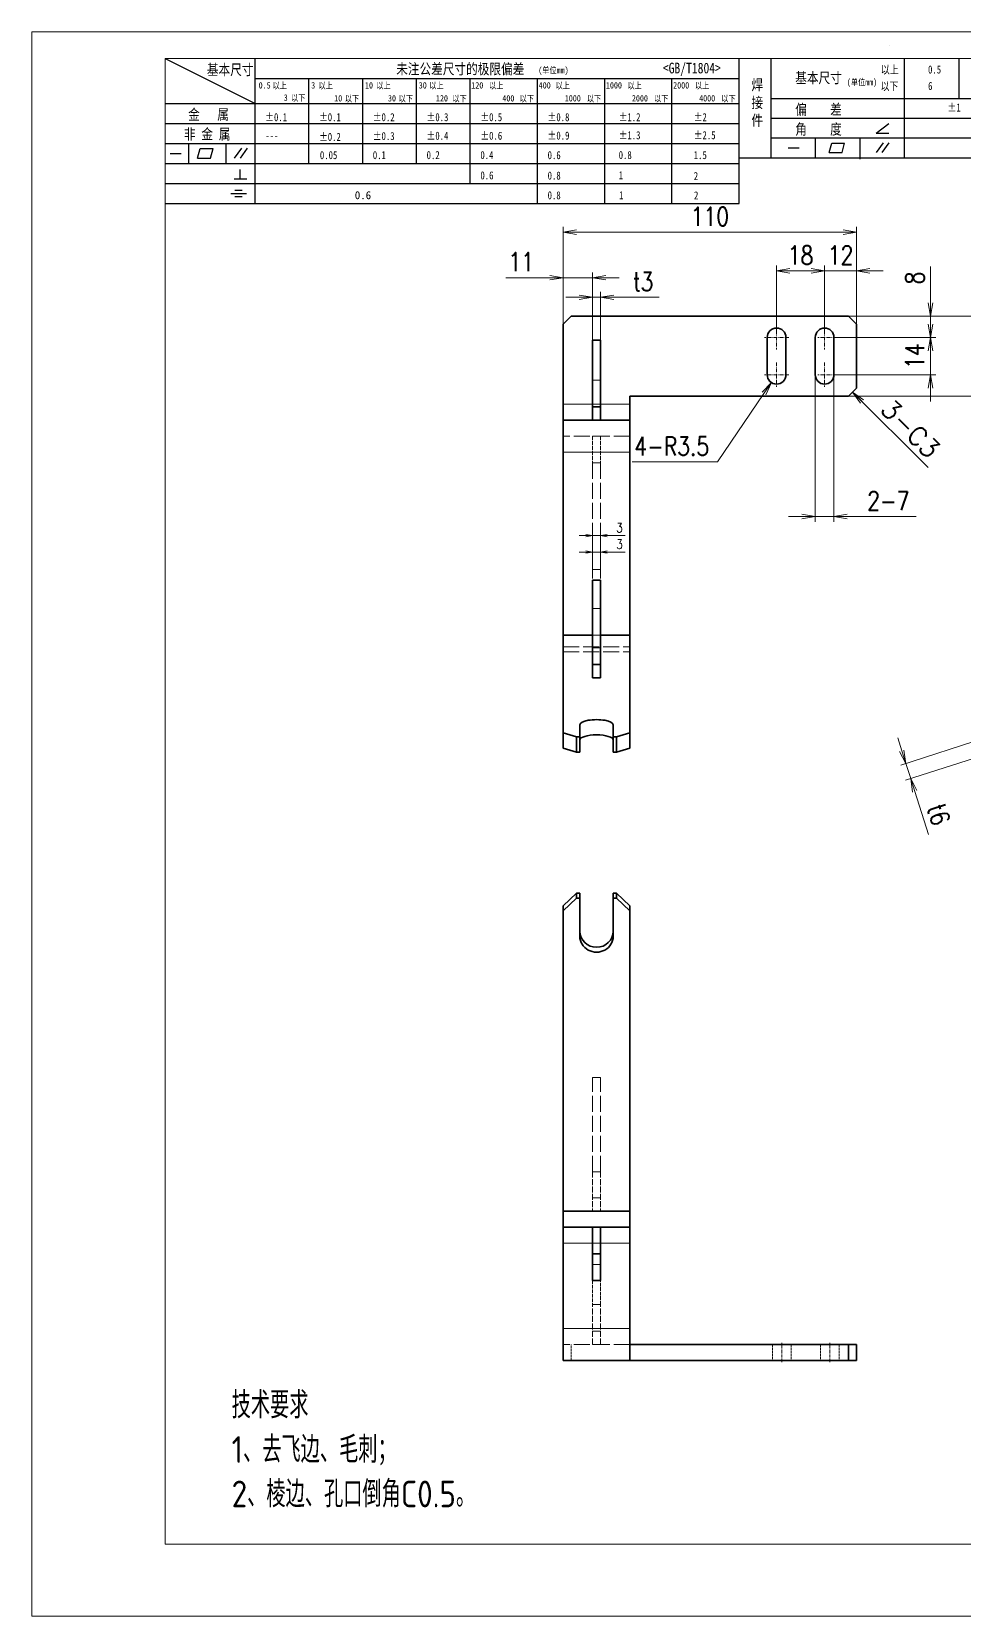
# Model space of a CAD drawing. Header units: millimetres. Extents: x -49572 to 104182, y -50696 to 51993.
# Drawn here: x -47795 to -47445, y 42890 to 43484 of the extents above; entities that cross this region are included whole.
import ezdxf
from ezdxf.enums import TextEntityAlignment as Align

# ---------------------------------------------------------------- set-up
doc = ezdxf.new("R2010")
doc.units = ezdxf.units.MM
doc.header["$LTSCALE"] = 0.5
doc.linetypes.add('DASHDOT', pattern=[18.5, 12, -3, 0.5, -3])
doc.linetypes.add('DASHED', pattern=[15, 12, -3])
for name, color, linetype, lineweight in [('DIM', 3, 'Continuous', 13), ('图框', 7, 'Continuous', 18), ('标注线', 3, 'Continuous', 18), ('细实线', 3, 'Continuous', 18)]:
    doc.layers.add(name, color=color, linetype=linetype, lineweight=lineweight)
doc.layers.add('图\\M+19E79\\M+195B6\\M+18E9A', color=7, linetype='Continuous')
doc.layers.add('打印', color=7, linetype='Continuous', lineweight=15, plot=False)
doc.layers.add('打印-禁用', color=7, linetype='Continuous', lineweight=15, plot=False)
doc.styles.add('DIM', font='romans.shx', dxfattribs={"width": 0.8, "bigfont": 'bigfont.shx'})
doc.styles.add('国标', font='simfang.ttf', dxfattribs={"width": 0.8})
doc.styles.add('机械长仿宋', font='gbenor.shx', dxfattribs={"height": 1, "bigfont": 'gbcbig.shx'})
doc.dimstyles.new('DEH 1-1$0', dxfattribs={"dimtxt": 3.5, "dimasz": 2.5, "dimexe": 1, "dimexo": 0.625, "dimgap": 1.2, "dimtad": 1, "dimzin": 9, "dimdsep": 46, "dimtxsty": 'DIM', "dimblk": 'OPEN', "dimcen": 0, "dimclrd": 8, "dimclre": 8, "dimclrt": 2, "dimazin": 2, "dimtfac": 0.5, "dimtmove": 0, "dimatfit": 3, "dimldrblk": 'OPEN', "dimfxl": 0, "dimtolj": 2, "dimlwd": 18, "dimlwe": 18, "dimarcsym": 0})
doc.dimstyles.new('DEH 1-2$0', dxfattribs={"dimscale": 2, "dimtxt": 3.5, "dimasz": 2.5, "dimexe": 1, "dimexo": 0.625, "dimgap": 1.2, "dimtad": 1, "dimdsep": 46, "dimtxsty": 'DIM', "dimblk": 'OPEN', "dimcen": 0, "dimclrd": 8, "dimclre": 8, "dimclrt": 2, "dimazin": 2, "dimtfac": 0.5, "dimtmove": 0, "dimatfit": 3, "dimldrblk": 'OPEN', "dimfxl": 0, "dimtolj": 2, "dimlwd": 13, "dimlwe": 13, "dimarcsym": 0})
doc.dimstyles.new('DEH 1-2$4', dxfattribs={"dimscale": 2, "dimtxt": 3.5, "dimasz": 2.5, "dimexe": 1, "dimexo": 0.625, "dimgap": 1.2, "dimtad": 1, "dimtoh": 1, "dimdsep": 46, "dimtxsty": 'DIM', "dimblk": 'OPEN', "dimcen": 0, "dimclrd": 8, "dimclre": 8, "dimclrt": 2, "dimazin": 2, "dimtfac": 0.5, "dimtofl": 0, "dimtmove": 0, "dimatfit": 3, "dimldrblk": 'OPEN', "dimfxl": 0, "dimtolj": 2, "dimlwd": 18, "dimlwe": 18, "dimarcsym": 0})
doc.dimstyles.new('LAM1-1', dxfattribs={"dimtxt": 3.5, "dimasz": 2.5, "dimexe": 1, "dimexo": 0.625, "dimgap": 1.2, "dimtad": 3, "dimdsep": 46, "dimtxsty": 'DIM', "dimblk": 'OPEN', "dimcen": 0, "dimclrd": 3, "dimclre": 3, "dimclrt": 2, "dimazin": 2, "dimtfac": 0.5, "dimtmove": 0, "dimatfit": 3, "dimldrblk": 'OPEN', "dimfxl": 0, "dimlwd": 13, "dimlwe": 13, "dimarcsym": 0})

# ---------------------------------------------------------------- blocks, each defined once
blk = doc.blocks.new('GZDEH零件A3图框V01版')
at = {"layer": '图\\M+19E79\\M+195B6\\M+18E9A', "color": 9}
for p, q in [((2882.49, -1554.46), (2899.37, -1562.92)), ((2899.37, -1581.67), (2899.37, -1554.46)), ((2990.09, -1581.67), (2990.09, -1554.46)), ((2996.09, -1573.08), (2996.09, -1554.46)), ((3021.09, -1561.98), (3021.09, -1554.46)), ((3031.31, -1561.98), (3031.31, -1554.46)), ((2899.37, -1558.24), (2990.09, -1558.24)), ((2909.45, -1574.17), (2909.45, -1558.24)), ((2919.53, -1574.17), (2919.53, -1558.24)), ((2929.61, -1574.17), (2929.61, -1558.24)), ((2939.69, -1577.92), (2939.69, -1558.24)), ((2952.29, -1581.67), (2952.29, -1558.24)), ((2964.89, -1581.67), (2964.89, -1558.24)), ((2977.49, -1581.67), (2977.49, -1558.24)), ((2996.09, -1561.98), (3113.09, -1561.98)), ((3021.09, -1573.08), (3021.09, -1561.98)), ((2882.49, -1562.92), (2990.09, -1562.92)), ((2882.49, -1566.67), (2990.09, -1566.67)), ((2996.09, -1565.68), (3113.09, -1565.68)), ((3015.75, -1568.51), (3018.15, -1566.66)), ((2882.49, -1570.42), (2990.09, -1570.42)), ((2886.92, -1574.12), (2886.92, -1570.42)), ((2893.91, -1574.12), (2893.91, -1570.42)), ((2996.09, -1569.38), (3113.09, -1569.38)), ((3004.42, -1573.08), (3004.42, -1569.38)), ((3006.97, -1572.12), (3007.45, -1570.33)), ((3007.45, -1570.33), (3009.86, -1570.33)), ((3009.39, -1572.12), (3009.86, -1570.33)), ((3012.75, -1573.08), (3012.75, -1569.38)), ((3015.75, -1568.51), (3018.15, -1568.51)), ((3015.81, -1572.12), (3017.15, -1570.26)), ((3016.89, -1572.12), (3018.23, -1570.26)), ((2883.43, -1572.27), (2885.49, -1572.27)), ((2888.59, -1573.16), (2889.07, -1571.37)), ((2888.59, -1573.16), (2891, -1573.16)), ((2889.07, -1571.37), (2891.48, -1571.37)), ((2891, -1573.16), (2891.48, -1571.37)), ((2895.52, -1573.16), (2896.85, -1571.3)), ((2896.6, -1573.16), (2897.94, -1571.3)), ((2990.09, -1573.08), (3113.09, -1573.08)), ((2999.26, -1571.23), (3001.32, -1571.23)), ((3006.97, -1572.12), (3009.39, -1572.12)), ((3012.75, -1573.33), (3012.75, -1573.08)), ((2882.49, -1574.17), (2990.09, -1574.17)), ((2895.42, -1577.05), (2897.81, -1577.05)), ((2896.58, -1577.05), (2896.58, -1575.28)), ((2882.49, -1577.92), (2990.09, -1577.92)), ((2894.79, -1579.77), (2897.77, -1579.77)), ((2895.57, -1579.17), (2896.92, -1579.17)), ((2882.49, -1581.67), (2990.09, -1581.67)), ((2895.57, -1580.37), (2896.93, -1580.37))]:
    blk.add_line(p, q, dxfattribs=at)
at = {"layer": '图框', "linetype": 'Continuous'}
for p, q in [((2882.49, -1554.46), (2882.49, -1832.96)), ((3272.49, -1554.46), (2882.49, -1554.46)), ((2882.49, -1832.96), (3272.49, -1832.96))]:
    blk.add_line(p, q, dxfattribs=at)
at = {"layer": '打印-禁用', "linetype": 'Continuous'}
for p, q in [((2857.49, -1549.46), (2857.49, -1846.46)), ((3277.49, -1549.46), (2857.49, -1549.46)), ((2857.49, -1846.46), (3277.49, -1846.46))]:
    blk.add_line(p, q, dxfattribs=at)
at = {"layer": '图\\M+19E79\\M+195B6\\M+18E9A', "color": 9, "style": '国标', "width": 0.8}
for s, height, p in [('基本尺寸', 2, (2890.33, -1557.58)), ('未注公差尺寸的极限偏差', 2, (2925.81, -1557.44)), ('<GB/T1804>', 2, (2975.78, -1557.27)), ('以上', 1.5, (3016.64, -1557.33)), ('0.5', 1.5, (3025.49, -1557.3)), ('30', 1.2, (2930.04, -1560.11)), ('基本尺寸', 2, (3000.6, -1559.1)), ('以下', 1.5, (3016.58, -1560.43)), ('6', 1.5, (3025.49, -1560.38)), ('金   属', 2, (2886.82, -1565.98)), ('±0.1', 1.5, (2901.27, -1566.23)), ('±0.1', 1.5, (2911.35, -1566.23)), ('±0.2', 1.5, (2921.43, -1566.23)), ('±0.3', 1.5, (2931.51, -1566.23)), ('±0.5', 1.5, (2941.59, -1566.23)), ('±0.8', 1.5, (2954.19, -1566.23)), ('±1.2', 1.5, (2967.51, -1566.23)), ('±2', 1.5, (2981.58, -1566.23)), ('偏    差', 2, (3000.6, -1565.04)), ('±1', 1.5, (3029.16, -1564.42)), ('非 金 属', 2, (2886.02, -1569.65)), ('±0.3', 1.5, (2921.43, -1569.77)), ('±0.4', 1.5, (2931.51, -1569.71)), ('±0.6', 1.5, (2941.59, -1569.71)), ('±0.9', 1.5, (2954.19, -1569.68)), ('±1.3', 1.5, (2967.51, -1569.62)), ('±2.5', 1.5, (2981.58, -1569.61)), ('角    度', 2, (3000.6, -1568.74)), ('---', 1.5, (2901.27, -1569.65)), ('±0.2', 1.5, (2911.35, -1569.92)), ('0.1', 1.5, (2921.43, -1573.34)), ('0.2', 1.5, (2931.51, -1573.33)), ('0.4', 1.5, (2941.59, -1573.33)), ('0.6', 1.5, (2954.19, -1573.35)), ('0.8', 1.5, (2967.51, -1573.33)), ('1.5', 1.5, (2981.58, -1573.34)), ('0.6', 1.5, (2941.59, -1577.14)), ('0.8', 1.5, (2954.19, -1577.17)), ('1', 1.5, (2967.51, -1577.12)), ('2', 1.5, (2981.58, -1577.26)), ('0.8', 1.5, (2954.19, -1580.87)), ('1', 1.5, (2967.59, -1580.86)), ('2', 1.5, (2981.62, -1580.89))]:
    blk.add_text(s, height=height, dxfattribs=at).set_placement(p)
at = {"layer": '图\\M+19E79\\M+195B6\\M+18E9A', "color": 9, "lineweight": 15, "style": '国标', "width": 0.8}
for s, p in [('(单位mm)', (2952.44, -1557.27)), ('0.5', (2900.03, -1560.11)), ('以上', (2902.64, -1560.16)), ('3', (2909.88, -1560.11)), ('以上', (2911.25, -1560.16)), ('10', (2919.96, -1560.11)), ('以上', (2922.09, -1560.16)), ('以上', (2932.02, -1560.16)), ('120', (2939.88, -1560.11)), ('以上', (2943.21, -1560.16)), ('400', (2952.52, -1560.11)), ('以上', (2955.68, -1560.16)), ('1000', (2965.12, -1560.11)), ('以上', (2969.16, -1560.16)), ('2000', (2977.72, -1560.11)), ('以上', (2981.8, -1560.16)), ('(单位mm)', (3010.27, -1559.51)), ('3', (2904.73, -1562.41)), ('以下', (2906.1, -1562.46)), ('10', (2914.19, -1562.54)), ('以下', (2916.18, -1562.59)), ('30', (2924.27, -1562.54)), ('以下', (2926.26, -1562.59)), ('120', (2933.26, -1562.54)), ('以下', (2936.34, -1562.59)), ('400', (2945.7, -1562.54)), ('以下', (2948.94, -1562.59)), ('1000', (2957.41, -1562.54)), ('以下', (2961.54, -1562.59)), ('2000', (2969.99, -1562.54)), ('以下', (2974.14, -1562.59)), ('4000', (2982.59, -1562.54)), ('以下', (2986.74, -1562.59))]:
    blk.add_text(s, height=1.2, dxfattribs=at).set_placement(p)
at = {"layer": '图\\M+19E79\\M+195B6\\M+18E9A', "color": 9, "lineweight": 13, "style": '国标'}
blk.add_text('0.6', height=1.5, dxfattribs=at).set_placement((2918.05, -1580.85))
at = {"layer": '图\\M+19E79\\M+195B6\\M+18E9A', "color": 9, "insert": (2992.39, -1558.41), "char_height": 2, "width": 3.1877, "attachment_point": 1, "style": '国标'}
blk.add_mtext('焊\\P接\\P件', dxfattribs=at)
at = {"layer": '图\\M+19E79\\M+195B6\\M+18E9A', "color": 9, "insert": (2911.51, -1573.37), "char_height": 1.5, "attachment_point": 7, "style": '国标'}
blk.add_mtext_dynamic_manual_height_columns('0.05', width=5.1982, gutter_width=12.5, heights=[0], dxfattribs=at)
blk = doc.blocks.new('DEH A3')
at = {"layer": '图框'}
blk.add_blockref('GZDEH零件A3图框V01版', (-2857.49, 1846.46), dxfattribs=at)
blk = doc.blocks.new('_Open')
at = {"color": 0, "linetype": 'ByBlock', "lineweight": -2}
for p, q in [((-1, 0.17), (0, 0)), ((-1, -0.17), (0, 0)), ((0, 0), (-1, 0))]:
    blk.add_line(p, q, dxfattribs=at)
blk = doc.blocks.new('*D152')
at = {"layer": 'Defpoints', "color": 0, "transparency": 16777216}
for p in [(-47595.54, 43391.38), (-47595.54, 43362.8), (-47584.54, 43362.8)]:
    blk.add_point(p, dxfattribs=at)
at = {"layer": '标注线', "color": 8, "lineweight": 13, "transparency": 16777216}
for p, q in [((-47595.54, 43364.05), (-47595.54, 43393.38)), ((-47584.54, 43364.05), (-47584.54, 43393.38)), ((-47600.54, 43391.38), (-47617.01, 43391.38)), ((-47584.54, 43391.38), (-47595.54, 43391.38)), ((-47579.54, 43391.38), (-47574.54, 43391.38))]:
    blk.add_line(p, q, dxfattribs=at)
at = {"layer": '标注线', "color": 8, "lineweight": 13, "transparency": 16777216, "xscale": 5, "yscale": 5, "zscale": 5}
blk.add_blockref('_Open', (-47595.54, 43391.38), dxfattribs=at)
at = {"layer": '标注线', "color": 8, "lineweight": 13, "transparency": 16777216, "xscale": 5, "yscale": 5, "zscale": 5, "rotation": 180}
blk.add_blockref('_Open', (-47584.54, 43391.38), dxfattribs=at)
at = {"layer": '标注线', "color": 2, "transparency": 16777216, "insert": (-47611.27, 43397.28), "char_height": 7, "attachment_point": 5, "style": 'DIM'}
blk.add_mtext('\\A2;11', dxfattribs=at)
blk = doc.blocks.new('*D153')
at = {"layer": 'Defpoints', "color": 0, "transparency": 16777216}
for p in [(-47581.54, 43384.03), (-47584.54, 43362.8), (-47581.54, 43360.35)]:
    blk.add_point(p, dxfattribs=at)
at = {"layer": '标注线', "color": 8, "lineweight": 13, "transparency": 16777216}
for p, q in [((-47584.54, 43364.05), (-47584.54, 43386.03)), ((-47581.54, 43361.6), (-47581.54, 43386.03)), ((-47589.54, 43384.03), (-47594.54, 43384.03)), ((-47584.54, 43384.03), (-47581.54, 43384.03)), ((-47576.54, 43384.03), (-47559.54, 43384.03))]:
    blk.add_line(p, q, dxfattribs=at)
at = {"layer": '标注线', "color": 8, "lineweight": 13, "transparency": 16777216, "xscale": 5, "yscale": 5, "zscale": 5}
blk.add_blockref('_Open', (-47584.54, 43384.03), dxfattribs=at)
at = {"layer": '标注线', "color": 8, "lineweight": 13, "transparency": 16777216, "xscale": 5, "yscale": 5, "zscale": 5, "rotation": 180}
blk.add_blockref('_Open', (-47581.54, 43384.03), dxfattribs=at)
at = {"layer": '标注线', "color": 2, "transparency": 16777216, "insert": (-47565.54, 43389.93), "char_height": 7, "attachment_point": 5, "style": 'DIM'}
blk.add_mtext('\\A2;{\\Fromans,bigfont|c134;t}3', dxfattribs=at)
blk = doc.blocks.new('*D154')
at = {"layer": 'Defpoints', "color": 0, "transparency": 16777216}
for p in [(-47529.78, 43377.01), (-47420.34, 43377.01), (-47529.78, 43347.01)]:
    blk.add_point(p, dxfattribs=at)
at = {"layer": '标注线', "color": 8, "lineweight": 13, "transparency": 16777216}
for p, q in [((-47528.53, 43377.01), (-47418.34, 43377.01)), ((-47420.34, 43352.01), (-47420.34, 43372.01)), ((-47528.53, 43347.01), (-47418.34, 43347.01))]:
    blk.add_line(p, q, dxfattribs=at)
at = {"layer": '标注线', "color": 8, "lineweight": 13, "transparency": 16777216, "xscale": 5, "yscale": 5, "zscale": 5}
for p, rotation in [((-47420.34, 43377.01), 90), ((-47420.34, 43347.01), 270)]:
    blk.add_blockref('_Open', p, dxfattribs=dict(at, rotation=rotation))
at = {"layer": '标注线', "color": 2, "transparency": 16777216, "insert": (-47426.24, 43362.01), "char_height": 7, "attachment_point": 5, "rotation": 90, "style": 'DIM'}
blk.add_mtext('\\A2;30', dxfattribs=at)
blk = doc.blocks.new('*D155')
at = {"layer": 'Defpoints', "color": 0, "transparency": 16777216}
for p in [(-47485.54, 43393.93), (-47497.54, 43369.01), (-47485.54, 43369.01)]:
    blk.add_point(p, dxfattribs=at)
at = {"layer": '标注线', "color": 8, "lineweight": 13, "transparency": 16777216}
for p, q in [((-47502.54, 43393.93), (-47507.54, 43393.93)), ((-47497.54, 43370.26), (-47497.54, 43395.93)), ((-47497.54, 43393.93), (-47485.54, 43393.93)), ((-47485.54, 43370.26), (-47485.54, 43395.93)), ((-47480.54, 43393.93), (-47475.54, 43393.93))]:
    blk.add_line(p, q, dxfattribs=at)
at = {"layer": '标注线', "color": 8, "lineweight": 13, "transparency": 16777216, "xscale": 5, "yscale": 5, "zscale": 5}
blk.add_blockref('_Open', (-47497.54, 43393.93), dxfattribs=at)
at = {"layer": '标注线', "color": 8, "lineweight": 13, "transparency": 16777216, "xscale": 5, "yscale": 5, "zscale": 5, "rotation": 180}
blk.add_blockref('_Open', (-47485.54, 43393.93), dxfattribs=at)
at = {"layer": '标注线', "color": 2, "transparency": 16777216, "insert": (-47491.54, 43399.83), "char_height": 7, "attachment_point": 5, "style": 'DIM'}
blk.add_mtext('\\A2;12', dxfattribs=at)
blk = doc.blocks.new('*D156')
at = {"layer": 'Defpoints', "color": 0, "transparency": 16777216}
for p in [(-47515.54, 43393.93), (-47515.54, 43369.01), (-47497.54, 43369.01)]:
    blk.add_point(p, dxfattribs=at)
at = {"layer": '标注线', "color": 8, "lineweight": 13, "transparency": 16777216}
for p, q in [((-47515.54, 43370.26), (-47515.54, 43395.93)), ((-47502.54, 43393.93), (-47510.54, 43393.93)), ((-47497.54, 43370.26), (-47497.54, 43395.93))]:
    blk.add_line(p, q, dxfattribs=at)
at = {"layer": '标注线', "color": 8, "lineweight": 13, "transparency": 16777216, "xscale": 5, "yscale": 5, "zscale": 5, "rotation": 180}
blk.add_blockref('_Open', (-47515.54, 43393.93), dxfattribs=at)
at = {"layer": '标注线', "color": 8, "lineweight": 13, "transparency": 16777216, "xscale": 5, "yscale": 5, "zscale": 5}
blk.add_blockref('_Open', (-47497.54, 43393.93), dxfattribs=at)
at = {"layer": '标注线', "color": 2, "transparency": 16777216, "insert": (-47506.54, 43399.83), "char_height": 7, "attachment_point": 5, "style": 'DIM'}
blk.add_mtext('\\A2;18', dxfattribs=at)
blk = doc.blocks.new('*D157')
at = {"layer": 'Defpoints', "color": 0, "transparency": 16777216}
for p in [(-47495.54, 43377.01), (-47457.82, 43377.01), (-47495.54, 43369.01)]:
    blk.add_point(p, dxfattribs=at)
at = {"layer": '标注线', "color": 8, "lineweight": 13, "transparency": 16777216}
for p, q in [((-47457.82, 43382.01), (-47457.82, 43395.55)), ((-47494.29, 43377.01), (-47455.82, 43377.01)), ((-47457.82, 43369.01), (-47457.82, 43377.01)), ((-47494.29, 43369.01), (-47455.82, 43369.01)), ((-47457.82, 43364.01), (-47457.82, 43359.01))]:
    blk.add_line(p, q, dxfattribs=at)
at = {"layer": '标注线', "color": 8, "lineweight": 13, "transparency": 16777216, "xscale": 5, "yscale": 5, "zscale": 5}
for p, rotation in [((-47457.82, 43377.01), 270), ((-47457.82, 43369.01), 90)]:
    blk.add_blockref('_Open', p, dxfattribs=dict(at, rotation=rotation))
at = {"layer": '标注线', "color": 2, "transparency": 16777216, "insert": (-47463.72, 43391.28), "char_height": 7, "attachment_point": 5, "rotation": 90, "style": 'DIM'}
blk.add_mtext('\\A2;8', dxfattribs=at)
blk = doc.blocks.new('*D158')
at = {"layer": 'Defpoints', "color": 0, "transparency": 16777216}
for p in [(-47495.54, 43369.01), (-47495.54, 43355.01), (-47457.82, 43355.01)]:
    blk.add_point(p, dxfattribs=at)
at = {"layer": '标注线', "color": 8, "lineweight": 13, "transparency": 16777216}
for p, q in [((-47457.82, 43374.01), (-47457.82, 43379.01)), ((-47494.29, 43369.01), (-47455.82, 43369.01)), ((-47457.82, 43369.01), (-47457.82, 43355.01)), ((-47494.29, 43355.01), (-47455.82, 43355.01)), ((-47457.82, 43350.01), (-47457.82, 43345.01))]:
    blk.add_line(p, q, dxfattribs=at)
at = {"layer": '标注线', "color": 8, "lineweight": 13, "transparency": 16777216, "xscale": 5, "yscale": 5, "zscale": 5}
for p, rotation in [((-47457.82, 43369.01), 270), ((-47457.82, 43355.01), 90)]:
    blk.add_blockref('_Open', p, dxfattribs=dict(at, rotation=rotation))
at = {"layer": '标注线', "color": 2, "transparency": 16777216, "insert": (-47463.72, 43362.01), "char_height": 7, "attachment_point": 5, "rotation": 90, "style": 'DIM'}
blk.add_mtext('\\A2;14', dxfattribs=at)
blk = doc.blocks.new('*D159')
at = {"layer": 'Defpoints', "color": 0, "transparency": 16777216}
for p in [(-47501.04, 43358.59), (-47494.04, 43360.83), (-47494.04, 43301.89)]:
    blk.add_point(p, dxfattribs=at)
at = {"layer": '标注线', "color": 8, "lineweight": 13, "transparency": 16777216}
for p, q in [((-47501.04, 43357.34), (-47501.04, 43299.89)), ((-47494.04, 43359.58), (-47494.04, 43299.89)), ((-47506.04, 43301.89), (-47511.04, 43301.89)), ((-47501.04, 43301.89), (-47494.04, 43301.89)), ((-47489.04, 43301.89), (-47463.24, 43301.89))]:
    blk.add_line(p, q, dxfattribs=at)
at = {"layer": '标注线', "color": 8, "lineweight": 13, "transparency": 16777216, "xscale": 5, "yscale": 5, "zscale": 5}
blk.add_blockref('_Open', (-47501.04, 43301.89), dxfattribs=at)
at = {"layer": '标注线', "color": 8, "lineweight": 13, "transparency": 16777216, "xscale": 5, "yscale": 5, "zscale": 5, "rotation": 180}
blk.add_blockref('_Open', (-47494.04, 43301.89), dxfattribs=at)
at = {"layer": '标注线', "color": 2, "transparency": 16777216, "insert": (-47473.64, 43307.79), "char_height": 7, "attachment_point": 5, "style": 'DIM'}
blk.add_mtext('\\A2;{\\Fromans,bigfont|c134;2-}7', dxfattribs=at)
blk = doc.blocks.new('*D160')
at = {"layer": 'Defpoints', "color": 0, "transparency": 16777216}
for p in [(-47517.5, 43352.11), (-47515.54, 43355.01)]:
    blk.add_point(p, dxfattribs=at)
at = {"layer": '标注线', "color": 8, "lineweight": 18, "transparency": 16777216}
for p, q in [((-47537.63, 43322.34), (-47520.3, 43347.97)), ((-47569.63, 43322.34), (-47537.63, 43322.34))]:
    blk.add_line(p, q, dxfattribs=at)
at = {"layer": '标注线', "color": 8, "lineweight": 18, "transparency": 16777216, "xscale": 5, "yscale": 5, "zscale": 5, "rotation": 55.92777695279518}
blk.add_blockref('_Open', (-47517.5, 43352.11), dxfattribs=at)
at = {"layer": '标注线', "color": 2, "transparency": 16777216, "insert": (-47554.83, 43328.24), "char_height": 7, "attachment_point": 5, "style": 'DIM'}
blk.add_mtext('\\A2;{\\Fromans,bigfont|c134;4-}R3.5', dxfattribs=at)
blk = doc.blocks.new('*D162')
at = {"layer": 'Defpoints', "color": 0, "transparency": 16777216}
for p in [(-47436.16, 43219.24), (-47434.33, 43213.52), (-47465.27, 43203.61)]:
    blk.add_point(p, dxfattribs=at)
at = {"layer": '标注线', "color": 8, "lineweight": 13, "transparency": 16777216}
for p, q in [((-47468.62, 43214.09), (-47470.15, 43218.85)), ((-47437.35, 43218.86), (-47469, 43208.71)), ((-47435.52, 43213.14), (-47467.17, 43203)), ((-47467.1, 43209.32), (-47465.27, 43203.61)), ((-47463.74, 43198.85), (-47458.55, 43182.66))]:
    blk.add_line(p, q, dxfattribs=at)
at = {"layer": '标注线', "color": 8, "lineweight": 13, "transparency": 16777216, "xscale": 5, "yscale": 5, "zscale": 5}
for p, rotation in [((-47467.1, 43209.32), 287.7667609748684), ((-47465.27, 43203.61), 107.7667609748684)]:
    blk.add_blockref('_Open', p, dxfattribs=dict(at, rotation=rotation))
at = {"layer": '标注线', "color": 2, "transparency": 16777216, "insert": (-47454.77, 43190.17), "char_height": 7, "attachment_point": 5, "rotation": 287.76676, "style": 'DIM'}
blk.add_mtext('\\A2;{\\Fromans,bigfont|c134;t}6', dxfattribs=at)
blk = doc.blocks.new('*D163')
at = {"layer": 'Defpoints', "color": 0, "transparency": 16777216}
for p in [(-47485.54, 43408.43), (-47485.54, 43364.57), (-47595.54, 43353.92)]:
    blk.add_point(p, dxfattribs=at)
at = {"layer": '标注线', "color": 8, "lineweight": 13, "transparency": 16777216}
for p, q in [((-47595.54, 43355.17), (-47595.54, 43410.43)), ((-47485.54, 43365.82), (-47485.54, 43410.43)), ((-47590.54, 43408.43), (-47490.54, 43408.43))]:
    blk.add_line(p, q, dxfattribs=at)
at = {"layer": '标注线', "color": 8, "lineweight": 13, "transparency": 16777216, "xscale": 5, "yscale": 5, "zscale": 5, "rotation": 180}
blk.add_blockref('_Open', (-47595.54, 43408.43), dxfattribs=at)
at = {"layer": '标注线', "color": 8, "lineweight": 13, "transparency": 16777216, "xscale": 5, "yscale": 5, "zscale": 5}
blk.add_blockref('_Open', (-47485.54, 43408.43), dxfattribs=at)
at = {"layer": '标注线', "color": 2, "transparency": 16777216, "insert": (-47540.54, 43414.33), "char_height": 7, "attachment_point": 5, "style": 'DIM'}
blk.add_mtext('\\A2;110', dxfattribs=at)
blk = doc.blocks.new('*D395')
at = {"color": 8, "lineweight": 18, "transparency": 16777216}
for p, q in [((-47587.04, 43294.7), (-47589.54, 43294.7)), ((-47584.54, 43282.64), (-47584.54, 43295.7)), ((-47584.54, 43294.7), (-47581.54, 43294.7)), ((-47581.54, 43282.64), (-47581.54, 43295.7)), ((-47579.04, 43294.7), (-47572.27, 43294.7))]:
    blk.add_line(p, q, dxfattribs=at)
at = {"layer": 'Defpoints', "color": 0, "transparency": 16777216}
for p in [(-47581.54, 43294.7), (-47584.54, 43282.01), (-47581.54, 43282.01)]:
    blk.add_point(p, dxfattribs=at)
at = {"color": 8, "lineweight": 18, "transparency": 16777216, "xscale": 2.5, "yscale": 2.5, "zscale": 2.5}
blk.add_blockref('_Open', (-47584.54, 43294.7), dxfattribs=at)
at = {"color": 8, "lineweight": 18, "transparency": 16777216, "xscale": 2.5, "yscale": 2.5, "zscale": 2.5, "rotation": 180}
blk.add_blockref('_Open', (-47581.54, 43294.7), dxfattribs=at)
at = {"color": 2, "transparency": 16777216, "insert": (-47574.41, 43297.65), "char_height": 3.5, "attachment_point": 5, "style": 'DIM'}
blk.add_mtext('\\A2;3', dxfattribs=at)
blk = doc.blocks.new('*D396')
at = {"color": 8, "lineweight": 18, "transparency": 16777216}
for p, q in [((-47587.04, 43288.56), (-47589.54, 43288.56)), ((-47584.54, 43278.64), (-47584.54, 43289.56)), ((-47584.54, 43288.56), (-47581.54, 43288.56)), ((-47581.54, 43278.64), (-47581.54, 43289.56)), ((-47579.04, 43288.56), (-47572.27, 43288.56))]:
    blk.add_line(p, q, dxfattribs=at)
at = {"layer": 'Defpoints', "color": 0, "transparency": 16777216}
for p in [(-47581.54, 43288.56), (-47584.54, 43278.01), (-47581.54, 43278.01)]:
    blk.add_point(p, dxfattribs=at)
at = {"color": 8, "lineweight": 18, "transparency": 16777216, "xscale": 2.5, "yscale": 2.5, "zscale": 2.5}
blk.add_blockref('_Open', (-47584.54, 43288.56), dxfattribs=at)
at = {"color": 8, "lineweight": 18, "transparency": 16777216, "xscale": 2.5, "yscale": 2.5, "zscale": 2.5, "rotation": 180}
blk.add_blockref('_Open', (-47581.54, 43288.56), dxfattribs=at)
at = {"color": 2, "transparency": 16777216, "insert": (-47574.41, 43291.51), "char_height": 3.5, "attachment_point": 5, "style": 'DIM'}
blk.add_mtext('\\A2;3', dxfattribs=at)
blk = doc.blocks.new('CHAMFER_DIM_R')
at = {"layer": 'DIM', "color": 2, "style": 'DIM'}
blk.add_attdef('000', text='', height=3.5, rotation=90, dxfattribs=at).set_placement((0, 6), align=Align.BOTTOM_LEFT)
at = {"layer": 'DIM'}
blk.add_leader([(0, 0), (0, 20)], dimstyle='LAM1-1', dxfattribs=at)

msp = doc.modelspace()

# ---------------------------------------------------------------- linework, layer by layer
at = {"color": 7, "lineweight": 35, "ltscale": 0.106066}
for p, q in [((-47592.54, 43377.012), (-47595.54, 43374.012)), ((-47485.54, 43374.012), (-47488.54, 43377.012)), ((-47485.54, 43350.012), (-47488.54, 43347.012))]:
    msp.add_line(p, q, dxfattribs=at)
at = {"color": 7, "lineweight": 35}
for p, q in [((-47595.54, 43344.012), (-47595.54, 43374.012)), ((-47488.54, 43377.012), (-47592.54, 43377.012)), ((-47485.54, 43350.012), (-47485.54, 43374.012)), ((-47584.54, 43343.012), (-47584.54, 43368.012)), ((-47581.54, 43368.012), (-47581.54, 43343.012)), ((-47570.54, 43347.012), (-47488.54, 43347.012)), ((-47570.54, 43338.012), (-47595.54, 43338.012)), ((-47595.54, 43257.401), (-47595.54, 43326.012)), ((-47570.54, 43326.012), (-47570.54, 43251.101)), ((-47584.54, 43246.381), (-47584.54, 43278.012)), ((-47581.54, 43246.381), (-47581.54, 43278.012)), ((-47595.54, 43220.764), (-47595.54, 43257.401)), ((-47570.54, 43257.401), (-47570.54, 43220.764)), ((-47595.54, 43154.04), (-47595.54, 43041.529)), ((-47570.54, 43041.529), (-47570.54, 43154.04)), ((-47595.54, 43041.529), (-47570.54, 43041.529)), ((-47595.54, 43041.529), (-47570.54, 43041.529)), ((-47595.54, 43035.529), (-47570.54, 43035.529)), ((-47595.54, 43029.529), (-47595.54, 42997.529)), ((-47570.54, 43029.529), (-47570.54, 42997.529)), ((-47570.54, 42991.529), (-47488.54, 42991.529)), ((-47570.54, 42985.529), (-47595.54, 42985.529)), ((-47570.54, 42985.529), (-47488.54, 42985.529))]:
    msp.add_line(p, q, dxfattribs=at)
at = {"color": 7, "lineweight": 35, "ltscale": 0.075}
for p, q in [((-47584.54, 43368.012), (-47581.54, 43368.012)), ((-47570.54, 43344.012), (-47570.54, 43347.012)), ((-47584.54, 43343.012), (-47581.54, 43343.012)), ((-47581.54, 43338.012), (-47584.54, 43338.012)), ((-47584.54, 43278.012), (-47581.54, 43278.012)), ((-47584.54, 43246.381), (-47581.54, 43246.381)), ((-47584.54, 43241.381), (-47581.54, 43241.381)), ((-47584.54, 43025.529), (-47581.54, 43025.529)), ((-47584.54, 43015.529), (-47581.54, 43015.529)), ((-47485.54, 42991.529), (-47488.54, 42991.529)), ((-47485.54, 42985.529), (-47488.54, 42985.529))]:
    msp.add_line(p, q, dxfattribs=at)
at = {"color": 2, "linetype": 'DASHDOT', "lineweight": 13, "ltscale": 0.227502}
for p, q in [((-47510.989, 43369.012), (-47520.09, 43369.012)), ((-47490.989, 43369.012), (-47500.09, 43369.012)), ((-47510.989, 43355.012), (-47520.09, 43355.012)), ((-47490.989, 43355.012), (-47500.09, 43355.012))]:
    msp.add_line(p, q, dxfattribs=at)
at = {"color": 7, "lineweight": 35, "ltscale": 0.35}
for p, q in [((-47519.039, 43355.012), (-47519.039, 43369.012)), ((-47512.039, 43369.012), (-47512.039, 43355.012)), ((-47501.039, 43355.012), (-47501.039, 43369.012)), ((-47494.039, 43369.012), (-47494.039, 43355.012))]:
    msp.add_line(p, q, dxfattribs=at)
at = {"color": 2, "linetype": 'DASHDOT', "lineweight": 13, "ltscale": 0.227501}
for p, q in [((-47515.539, 43373.562), (-47515.539, 43364.462)), ((-47497.539, 43373.562), (-47497.539, 43364.462)), ((-47515.539, 43359.562), (-47515.539, 43350.462)), ((-47497.539, 43359.562), (-47497.539, 43350.462))]:
    msp.add_line(p, q, dxfattribs=at)
at = {"color": 1, "linetype": 'DASHED', "lineweight": 13, "ltscale": 0.075}
for p, q in [((-47584.54, 43353.012), (-47581.54, 43353.012)), ((-47581.54, 43344.012), (-47584.54, 43344.012)), ((-47581.54, 43332.012), (-47584.54, 43332.012)), ((-47584.54, 43322.012), (-47581.54, 43322.012)), ((-47581.54, 43322.012), (-47584.54, 43322.012)), ((-47584.54, 43282.012), (-47581.54, 43282.012)), ((-47581.54, 43267.401), (-47584.54, 43267.401)), ((-47584.54, 43257.401), (-47581.54, 43257.401)), ((-47581.54, 43252.686), (-47584.54, 43252.686)), ((-47584.54, 43091.529), (-47581.54, 43091.529)), ((-47581.54, 43056.245), (-47584.54, 43056.245)), ((-47584.54, 43046.529), (-47581.54, 43046.529)), ((-47584.54, 43035.529), (-47581.54, 43035.529)), ((-47581.54, 43029.529), (-47584.54, 43029.529)), ((-47581.54, 43025.529), (-47584.54, 43025.529)), ((-47581.54, 43021.529), (-47584.54, 43021.529)), ((-47584.54, 43006.529), (-47581.54, 43006.529)), ((-47584.54, 42996.529), (-47581.54, 42996.529)), ((-47584.54, 42991.529), (-47581.54, 42991.529))]:
    msp.add_line(p, q, dxfattribs=at)
at = {"color": 7, "lineweight": 35, "ltscale": 0.15}
for p, q in [((-47595.54, 43338.012), (-47595.54, 43344.012)), ((-47570.54, 43344.012), (-47570.54, 43338.012)), ((-47595.54, 43041.529), (-47595.54, 43035.529)), ((-47570.54, 43035.529), (-47570.54, 43041.529)), ((-47595.54, 43029.529), (-47595.54, 43035.529)), ((-47570.54, 43035.529), (-47570.54, 43029.529)), ((-47488.54, 42985.529), (-47488.54, 42991.529)), ((-47485.54, 42985.529), (-47485.54, 42991.529))]:
    msp.add_line(p, q, dxfattribs=at)
at = {"color": 7, "lineweight": 13, "ltscale": 0.274994}
for p, q in [((-47584.54, 43344.012), (-47595.54, 43344.012)), ((-47584.54, 43029.529), (-47595.54, 43029.529))]:
    msp.add_line(p, q, dxfattribs=at)
at = {"color": 1, "linetype": 'DASHED', "lineweight": 13}
for p, q in [((-47570.54, 43344.012), (-47595.54, 43344.012)), ((-47570.54, 43332.012), (-47595.54, 43332.012)), ((-47570.54, 43326.012), (-47595.54, 43326.012)), ((-47584.54, 43322.012), (-47584.54, 43282.012)), ((-47581.54, 43322.012), (-47581.54, 43282.012)), ((-47595.54, 43253.023), (-47570.54, 43253.023)), ((-47595.54, 43251.101), (-47570.54, 43251.101)), ((-47595.54, 43251.101), (-47570.54, 43251.101)), ((-47584.54, 43056.245), (-47584.54, 43091.529)), ((-47581.54, 43056.245), (-47581.54, 43091.529)), ((-47570.54, 43029.529), (-47595.54, 43029.529)), ((-47570.54, 42997.529), (-47595.54, 42997.529)), ((-47570.54, 42991.529), (-47595.54, 42991.529))]:
    msp.add_line(p, q, dxfattribs=at)
at = {"color": 7, "lineweight": 35, "ltscale": 0.125}
for p, q in [((-47584.54, 43338.012), (-47584.54, 43343.012)), ((-47581.54, 43338.012), (-47581.54, 43343.012)), ((-47584.54, 43241.381), (-47584.54, 43246.381)), ((-47581.54, 43241.381), (-47581.54, 43246.381))]:
    msp.add_line(p, q, dxfattribs=at)
at = {"color": 7, "lineweight": 13, "ltscale": 0.275006}
for p, q in [((-47570.54, 43344.012), (-47581.54, 43344.012)), ((-47570.54, 43029.529), (-47581.54, 43029.529))]:
    msp.add_line(p, q, dxfattribs=at)
at = {"color": 7, "lineweight": 35, "ltscale": 0.3}
for p, q in [((-47595.54, 43326.012), (-47595.54, 43338.012)), ((-47570.54, 43338.012), (-47570.54, 43326.012)), ((-47595.54, 42985.529), (-47595.54, 42997.529)), ((-47570.54, 42997.529), (-47570.54, 42985.529))]:
    msp.add_line(p, q, dxfattribs=at)
at = {"color": 1, "linetype": 'DASHED', "lineweight": 13, "ltscale": 0.25}
for p, q in [((-47584.54, 43332.012), (-47584.54, 43322.012)), ((-47581.54, 43332.012), (-47581.54, 43322.012))]:
    msp.add_line(p, q, dxfattribs=at)
at = {"color": 7, "lineweight": 13}
for p, q in [((-47570.54, 43326.012), (-47595.54, 43326.012)), ((-47570.54, 42997.529), (-47595.54, 42997.529))]:
    msp.add_line(p, q, dxfattribs=at)
at = {"color": 1, "linetype": 'DASHED', "lineweight": 13, "ltscale": 0.157512}
msp.add_line((-47595.54, 43251.101), (-47595.54, 43257.401), dxfattribs=at)
at = {"color": 7, "lineweight": 35, "ltscale": 0.274994}
msp.add_line((-47595.54, 43257.401), (-47584.54, 43257.401), dxfattribs=at)
at = {"color": 7, "lineweight": 35, "ltscale": 0.275006}
msp.add_line((-47581.54, 43257.401), (-47570.54, 43257.401), dxfattribs=at)
at = {"color": 7, "lineweight": 35, "ltscale": 0.13069}
for p, q in [((-47595.54, 43220.764), (-47590.54, 43219.239)), ((-47575.54, 43219.239), (-47570.54, 43220.764)), ((-47595.54, 43215.051), (-47590.54, 43213.525)), ((-47575.54, 43213.525), (-47570.54, 43215.051))]:
    msp.add_line(p, q, dxfattribs=at)
at = {"color": 7, "lineweight": 35, "ltscale": 0.142847}
for p, q in [((-47595.54, 43220.764), (-47595.54, 43215.051)), ((-47570.54, 43215.051), (-47570.54, 43220.764)), ((-47590.54, 43219.239), (-47590.54, 43213.525)), ((-47589.29, 43219.239), (-47589.29, 43213.525)), ((-47576.79, 43219.239), (-47576.79, 43213.525)), ((-47575.54, 43213.525), (-47575.54, 43219.239))]:
    msp.add_line(p, q, dxfattribs=at)
at = {"color": 7, "lineweight": 35, "ltscale": 0.114426}
for p, q in [((-47589.29, 43223.816), (-47589.29, 43219.239)), ((-47576.79, 43219.239), (-47576.79, 43223.816))]:
    msp.add_line(p, q, dxfattribs=at)
at = {"color": 7, "lineweight": 35, "ltscale": 0.03125}
for p, q in [((-47590.54, 43219.239), (-47589.29, 43219.239)), ((-47589.29, 43213.525), (-47590.54, 43213.525)), ((-47576.79, 43219.239), (-47575.54, 43219.239)), ((-47575.54, 43213.525), (-47576.79, 43213.525)), ((-47590.54, 43160.633), (-47589.29, 43160.633)), ((-47576.79, 43160.633), (-47575.54, 43160.633)), ((-47589.29, 43158.802), (-47590.54, 43158.802)), ((-47575.54, 43158.802), (-47576.79, 43158.802))]:
    msp.add_line(p, q, dxfattribs=at)
at = {"color": 7, "lineweight": 35, "ltscale": 0.172612}
for p, q in [((-47595.54, 43155.871), (-47590.54, 43160.633)), ((-47575.54, 43160.633), (-47570.54, 43155.871)), ((-47595.54, 43154.04), (-47590.54, 43158.802)), ((-47575.54, 43158.802), (-47570.54, 43154.04))]:
    msp.add_line(p, q, dxfattribs=at)
at = {"color": 7, "lineweight": 35, "ltscale": 0.04577}
for p, q in [((-47590.54, 43160.633), (-47590.54, 43158.802)), ((-47589.29, 43160.633), (-47589.29, 43158.802)), ((-47576.79, 43160.633), (-47576.79, 43158.802)), ((-47575.54, 43158.802), (-47575.54, 43160.633)), ((-47595.54, 43155.871), (-47595.54, 43154.04)), ((-47570.54, 43154.04), (-47570.54, 43155.871))]:
    msp.add_line(p, q, dxfattribs=at)
at = {"color": 7, "lineweight": 35, "ltscale": 0.357117}
for p, q in [((-47589.29, 43144.517), (-47589.29, 43158.802)), ((-47576.79, 43144.517), (-47576.79, 43158.802))]:
    msp.add_line(p, q, dxfattribs=at)
at = {"color": 1, "linetype": 'DASHED', "lineweight": 13, "ltscale": 0.367877}
for p, q in [((-47584.54, 43056.245), (-47584.54, 43041.529)), ((-47581.54, 43056.245), (-47581.54, 43041.529))]:
    msp.add_line(p, q, dxfattribs=at)
at = {"color": 7, "lineweight": 35, "ltscale": 0.25}
for p, q in [((-47584.54, 43035.529), (-47584.54, 43025.529)), ((-47581.54, 43035.529), (-47581.54, 43025.529)), ((-47584.54, 43025.529), (-47584.54, 43015.529)), ((-47581.54, 43025.529), (-47581.54, 43015.529))]:
    msp.add_line(p, q, dxfattribs=at)
at = {"color": 1, "linetype": 'DASHED', "lineweight": 13, "ltscale": 0.225}
for p, q in [((-47584.54, 43015.529), (-47584.54, 43006.529)), ((-47581.54, 43006.529), (-47581.54, 43015.529))]:
    msp.add_line(p, q, dxfattribs=at)
at = {"color": 1, "linetype": 'DASHED', "lineweight": 13, "ltscale": 0.375}
for p, q in [((-47584.54, 42991.529), (-47584.54, 43006.529)), ((-47581.54, 42991.529), (-47581.54, 43006.529))]:
    msp.add_line(p, q, dxfattribs=at)
at = {"color": 1, "linetype": 'DASHED', "lineweight": 13, "ltscale": 0.15}
for p, q in [((-47592.54, 42985.529), (-47592.54, 42991.529)), ((-47517.039, 42991.529), (-47517.039, 42985.529)), ((-47510.039, 42991.529), (-47510.039, 42985.529)), ((-47499.039, 42991.529), (-47499.039, 42985.529)), ((-47492.039, 42991.529), (-47492.039, 42985.529)), ((-47488.54, 42985.529), (-47488.54, 42991.529))]:
    msp.add_line(p, q, dxfattribs=at)
at = {"color": 2, "linetype": 'DASHDOT', "lineweight": 13, "ltscale": 0.179999}
for p, q in [((-47513.539, 42984.93), (-47513.539, 42992.13)), ((-47495.539, 42984.93), (-47495.539, 42992.13))]:
    msp.add_line(p, q, dxfattribs=at)
at = {"color": 7, "lineweight": 35}
for centre, start, end in [((-47515.539, 43369.012), 0, 179.999995), ((-47497.539, 43369.012), 0, 179.999995), ((-47515.539, 43355.012), 180.000005, 0), ((-47497.539, 43355.012), 180.000005, 0)]:
    msp.add_arc(centre, 3.5, start, end, dxfattribs=at)
for centre, major_axis, ratio, start_param, end_param in [((-47583.04, 43223.816), (6.25, 0), 0.3051364, 6.2831853, 9.424778), ((-47583.04, 43218.102), (-6.25, 0), 0.3051364, 3.1415927, 6.2831853), ((-47583.04, 43146.348), (6.25, 0), 0.9523087, 3.1415927, 6.2831853), ((-47583.04, 43144.517), (-6.25, 0), 0.9523087, 0, 3.1415927)]:
    msp.add_ellipse(centre, major_axis=major_axis, ratio=ratio, start_param=start_param, end_param=end_param, dxfattribs=at)
at = {"layer": '打印'}
msp.add_lwpolyline([(-47794.767, 43483.606), (-46954.767, 43483.606), (-46954.767, 42889.606), (-47794.767, 42889.606)], close=True, dxfattribs=at)
at = {"layer": '细实线', "ltscale": 2.48512e-05}
msp.add_line((-47473.095, 43478.489), (-47473.095, 43478.487), dxfattribs=at)

# ---------------------------------------------------------------- block references
at = {"layer": 'DIM', "xscale": 2.000000000000338, "yscale": 2.000000000000338, "zscale": 2.000000000000338, "rotation": 224.9999999998526}
msp.add_blockref('CHAMFER_DIM_R', (-47487.04, 43348.512), dxfattribs=at).add_auto_attribs({'000': '3-C3'})
at = {"layer": '图框', "xscale": 2, "yscale": 2, "zscale": 2}
msp.add_blockref('DEH A3', (-47794.767, 42889.606), dxfattribs=at)

# ---------------------------------------------------------------- texts
at = {"layer": '标注线', "color": 2, "insert": (-47719.811, 42930.372), "char_height": 10, "width": 229.64922, "attachment_point": 7, "style": '机械长仿宋'}
msp.add_mtext('\\A2;技术要求\\P1、去飞边、毛刺；\\P2、棱边、孔口倒角C0.5。', dxfattribs=at)

# ---------------------------------------------------------------- dimensions: what is measured, and where the dimension line sits
for base, p1, p2, picture, middle in [((-47581.54, 43294.703), (-47584.54, 43282.012), (-47581.54, 43282.012), '*D395', (-47574.406, 43297.653)), ((-47581.54, 43288.557), (-47584.54, 43278.012), (-47581.54, 43278.012), '*D396', (-47574.406, 43291.507))]:
    dim = msp.add_linear_dim(base=base, p1=p1, p2=p2, dimstyle='DEH 1-1$0', override={"dimarcsym": 1})
    dim.commit()
    dim.dimension.update_dxf_attribs({"geometry": picture, "text_midpoint": middle})
at = {"layer": '标注线'}
for base, p1, p2, picture, middle in [((-47485.54, 43408.434), (-47595.54, 43353.919), (-47485.54, 43364.565), '*D163', (-47540.54, 43408.434)), ((-47515.539, 43393.932), (-47497.539, 43369.012), (-47515.539, 43369.012), '*D156', (-47506.539, 43393.932)), ((-47485.54, 43393.932), (-47497.539, 43369.012), (-47485.54, 43369.012), '*D155', (-47491.54, 43393.932))]:
    dim = msp.add_linear_dim(base=base, p1=p1, p2=p2, dimstyle='DEH 1-2$0', dxfattribs=at)
    dim.commit()
    dim.dimension.update_dxf_attribs({"geometry": picture, "text_midpoint": middle, "dimtype": 160})
dim = msp.add_linear_dim(base=(-47595.54, 43391.384), p1=(-47584.54, 43362.803), p2=(-47595.54, 43362.803), dimstyle='DEH 1-2$0', dxfattribs=at)
dim.commit()
dim.dimension.update_dxf_attribs({"geometry": '*D152', "text_midpoint": (-47611.273, 43397.284)})
dim = msp.add_linear_dim(base=(-47581.54, 43384.034), p1=(-47584.54, 43362.803), p2=(-47581.54, 43360.353), text='{\\Fromans,bigfont|c134;t}<>', dimstyle='DEH 1-2$0', dxfattribs=at)
dim.commit()
dim.dimension.update_dxf_attribs({"geometry": '*D153', "text_midpoint": (-47565.54, 43389.934)})
for base, p1, p2, picture, middle in [((-47457.824, 43377.012), (-47495.539, 43369.012), (-47495.539, 43377.012), '*D157', (-47463.724, 43391.279)), ((-47420.342, 43377.012), (-47529.781, 43347.012), (-47529.781, 43377.012), '*D154', (-47426.242, 43362.012)), ((-47457.824, 43355.012), (-47495.539, 43369.012), (-47495.539, 43355.012), '*D158', (-47463.724, 43362.012))]:
    dim = msp.add_linear_dim(base=base, p1=p1, p2=p2, angle=90, dimstyle='DEH 1-2$0', dxfattribs=at)
    dim.commit()
    dim.dimension.update_dxf_attribs({"geometry": picture, "text_midpoint": middle})
dim = msp.add_linear_dim(base=(-47494.039, 43301.887), p1=(-47501.039, 43358.59), p2=(-47494.039, 43360.834), text='{\\Fromans,bigfont|c134;2-}<>', dimstyle='DEH 1-2$0', dxfattribs=at)
dim.commit()
dim.dimension.update_dxf_attribs({"geometry": '*D159', "text_midpoint": (-47473.639, 43301.887), "dimtype": 160})
dim = msp.add_radius_dim(center=(-47515.539, 43355.012), mpoint=(-47517.5, 43352.113), text='{\\Fromans,bigfont|c134;4-}<>', dimstyle='DEH 1-2$4', dxfattribs=at)
dim.commit()
dim.dimension.update_dxf_attribs({"geometry": '*D160', "text_midpoint": (-47554.835, 43322.344), "dimtype": 164})
dim = msp.add_aligned_dim(p1=(-47436.158, 43219.239), p2=(-47434.327, 43213.525), distance=-32.489, text='{\\Fromans,bigfont|c134;t}<>', dimstyle='DEH 1-2$0', dxfattribs=at)
dim.commit()
dim.dimension.update_dxf_attribs({"geometry": '*D162', "text_midpoint": (-47454.766, 43190.174)})

doc.saveas('drawing.dxf')
